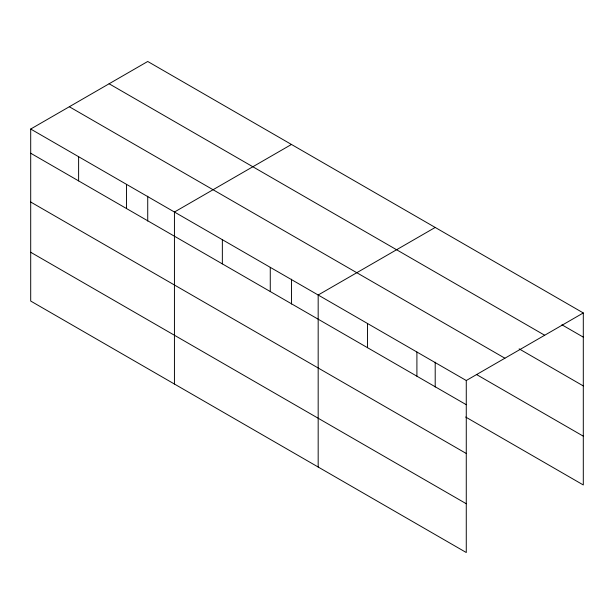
<?xml version="1.0" encoding="UTF-8"?>
<svg xmlns="http://www.w3.org/2000/svg" width="614" height="614" viewBox="0 0 614 614"><rect width="100%" height="100%" fill="white"/><g stroke="black" fill="none" stroke-linecap="round" stroke-linejoin="round"><path stroke-width="0.92" d="M30.7 129.04L466.272 380.519L466.272 552.523L30.7 301.052L30.7 129.04L147.728 61.477L583.3 312.948L583.3 484.96L465.65 417.029M291.466 144.459L174.437 212.03L174.437 384.034M435.203 227.449L318.175 295.012L318.175 467.024M466.272 380.519L583.3 312.948M561.91 324.791L583.3 337.14M109.108 83.773L544.679 335.244M519.129 348.867L583.3 385.922M69.321 106.744L504.892 358.215M476.341 374.425L583.3 436.178M30.7 153.231L466.272 404.703M30.7 202.014L466.272 453.485M30.7 252.27L466.272 503.741M435.203 362.153L435.203 387.02M416.906 352.014L416.906 376.205M367.54 323.517L367.54 347.701M291.466 279.17L291.466 304.037M270.267 267.351L270.267 291.543M222.352 239.69L222.352 263.882M147.728 196.181L147.728 221.048M126.522 184.369L126.522 208.553M78.615 156.7L78.615 180.892"/></g></svg>
